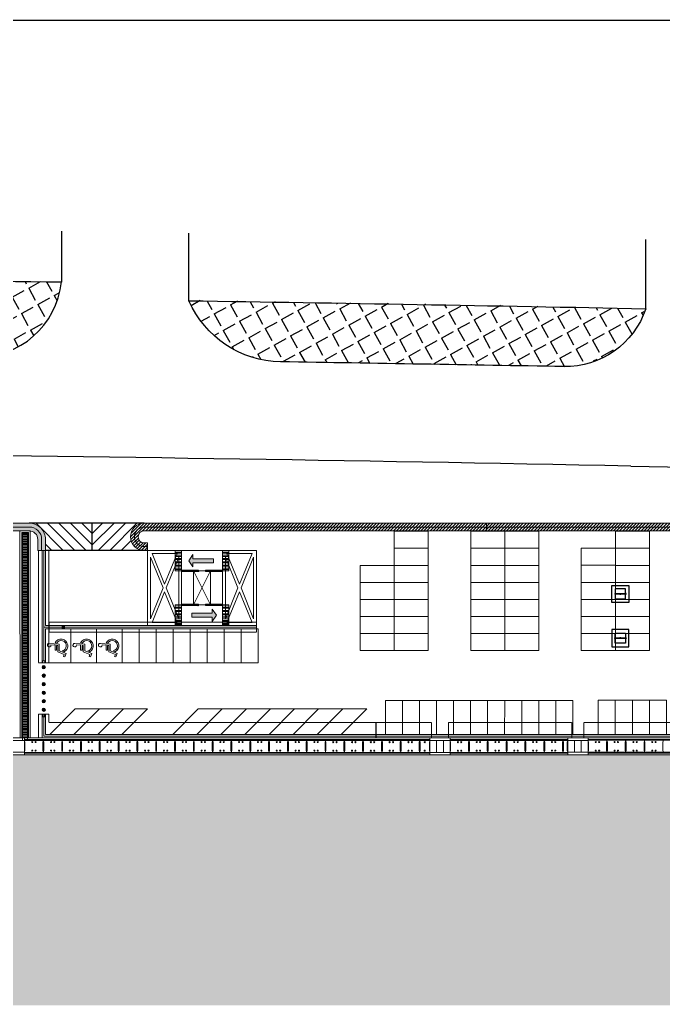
# Model space of a CAD drawing. Header units: millimetres. Extents: x -223101 to 128452, y -22249 to 35606.
# Drawn here: x -39687 to -1882, y -22249 to 35606 of the extents above; entities that cross this region are included whole.
import ezdxf

# ---------------------------------------------------------------- set-up
doc = ezdxf.new("R2010")
doc.units = ezdxf.units.MM
doc.linetypes.add('DASHED2', pattern=[0.375, 0.25, -0.125])
for name, color, linetype in [('0-MEP VIA HE', 4, 'Continuous'), ('0.BR.MEP DUONG TK', 3, 'Continuous'), ('00-HATCH VIA HE', 31, 'Continuous'), ('8', 8, 'Continuous'), ('Mau1', 1, 'Continuous')]:
    doc.layers.add(name, color=color, linetype=linetype)
for name, color, linetype, lineweight in [('1', 1, 'Continuous', 18), ('1.Fence Wall', 2, 'Continuous', 15), ('2.Crash Barrier', 4, 'Continuous', 15), ('ANGLE', 6, 'Continuous', 9), ('ARC_HATCH', 8, 'Continuous', 0), ('BOLLARD', 221, 'Continuous', 5), ('Cong k.s ve', 5, 'Continuous', 0), ('EXPANSION JOINT', 3, 'Continuous', 18), ('Foundation', 3, 'DASHED2', 9), ('L1-DRAINAGE-LONG_DITCH', 12, 'Continuous', 9), ('M-EQPM', 2, 'Continuous', 0), ('TAN CANG-profile- REVISE1$0$8', 17, 'Continuous', 0), ('Trench', 30, 'Continuous', 15), ('trench cover', 74, 'Continuous', 0)]:
    doc.layers.add(name, color=color, linetype=linetype, lineweight=lineweight)
doc.layers.add('ARC-PAKING-AR', color=9, linetype='Continuous', lineweight=0, true_color=0x808080)
pattern_1 = [(298.94929493, (-1345745049.4, -45576618.3), (962.55324745, 532.4389597), [800, -300]), (28.94929493, (-1345745049.4, -45576618.3), (-532.4389597, 962.55324745), [800, -300])]
pattern_2 = [(31.1219, (-8.2145, 4.57808), (-0.098462, 0.1630813), []), (31.1219, (-8.12732, 4.55654), (-0.098462, 0.1630813), [])]
pattern_3 = [(346.121873, (32.76273, -105.47138), (0.015230948, 0.061646316), [])]

# ---------------------------------------------------------------- blocks, each defined once
blk = doc.blocks.new('pk')
at = {"layer": 'ARC-PAKING-AR'}
for points in [[(-85.896, 0.04), (-85.896, 1.04), (-83.896, 1.04), (-83.896, 0.04)], [(-81.396, 0.04), (-81.396, 1.04), (-79.396, 1.04), (-79.396, 0.04)], [(-79.396, 0.04), (-79.396, 1.04), (-77.396, 1.039), (-77.396, 0.039)], [(-72.899, 0.039), (-72.899, 1.039), (-70.899, 1.038), (-70.899, 0.038)], [(-85.896, -0.96), (-85.896, 0.04), (-83.896, 0.04), (-83.896, -0.96)], [(-81.396, -0.96), (-81.396, 0.04), (-79.396, 0.04), (-79.396, -0.96)], [(-79.396, -0.96), (-79.396, 0.04), (-77.396, 0.039), (-77.396, -0.961)], [(-74.899, -0.96), (-74.899, 0.04), (-72.899, 0.04), (-72.899, -0.96)], [(-72.9, -0.961), (-72.899, 0.039), (-70.899, 0.038), (-70.9, -0.962)], [(-85.896, -1.96), (-85.896, -0.96), (-87.896, -0.96), (-87.896, -1.96)], [(-85.896, -1.96), (-85.896, -0.96), (-83.896, -0.96), (-83.896, -1.96)], [(-81.396, -1.96), (-81.396, -0.96), (-79.396, -0.96), (-79.396, -1.96)], [(-79.396, -1.96), (-79.396, -0.96), (-77.396, -0.961), (-77.396, -1.961)], [(-74.9, -1.96), (-74.899, -0.96), (-72.899, -0.96), (-72.9, -1.96)], [(-72.9, -1.961), (-72.9, -0.961), (-70.9, -0.962), (-70.9, -1.962)], [(-85.897, -2.96), (-85.896, -1.96), (-87.896, -1.96), (-87.897, -2.96)], [(-85.897, -2.96), (-85.896, -1.96), (-83.896, -1.96), (-83.897, -2.96)], [(-81.396, -2.96), (-81.396, -1.96), (-79.396, -1.96), (-79.396, -2.96)], [(-79.396, -2.96), (-79.396, -1.96), (-77.396, -1.961), (-77.396, -2.961)], [(-74.9, -2.96), (-74.9, -1.96), (-72.9, -1.96), (-72.9, -2.96)], [(-72.9, -2.961), (-72.9, -1.961), (-70.9, -1.962), (-70.9, -2.962)], [(-85.897, -3.96), (-85.897, -2.96), (-87.897, -2.96), (-87.897, -3.96)], [(-85.897, -3.96), (-85.897, -2.96), (-83.897, -2.96), (-83.897, -3.96)], [(-81.396, -3.96), (-81.396, -2.96), (-79.396, -2.96), (-79.396, -3.96)], [(-79.396, -3.96), (-79.396, -2.96), (-77.396, -2.961), (-77.396, -3.961)], [(-74.9, -3.96), (-74.9, -2.96), (-72.9, -2.96), (-72.9, -3.96)], [(-72.9, -3.961), (-72.9, -2.961), (-70.9, -2.962), (-70.9, -3.962)], [(-85.897, -4.96), (-85.897, -3.96), (-87.897, -3.96), (-87.897, -4.96)], [(-85.897, -4.96), (-85.897, -3.96), (-83.897, -3.96), (-83.897, -4.96)], [(-81.397, -4.96), (-81.396, -3.96), (-79.396, -3.96), (-79.397, -4.96)], [(-79.397, -4.96), (-79.396, -3.96), (-77.396, -3.961), (-77.397, -4.961)], [(-74.9, -4.96), (-74.9, -3.96), (-72.9, -3.96), (-72.9, -4.96)], [(-72.9, -4.961), (-72.9, -3.961), (-70.9, -3.962), (-70.9, -4.962)], [(-100.876, -6.682), (-101.876, -6.682), (-101.876, -4.682), (-100.876, -4.682)], [(-99.876, -6.683), (-100.876, -6.682), (-100.876, -4.682), (-99.876, -4.683)], [(-98.876, -6.683), (-99.876, -6.683), (-99.876, -4.683), (-98.876, -4.683)], [(-97.876, -6.683), (-98.876, -6.683), (-98.876, -4.683), (-97.876, -4.683)], [(-96.876, -6.683), (-97.876, -6.683), (-97.876, -4.683), (-96.876, -4.683)], [(-95.876, -6.683), (-96.876, -6.683), (-96.876, -4.683), (-95.876, -4.683)], [(-94.876, -6.683), (-95.876, -6.683), (-95.876, -4.683), (-94.876, -4.683)], [(-93.876, -6.684), (-94.876, -6.683), (-94.876, -4.683), (-93.876, -4.684)], [(-85.897, -5.96), (-85.897, -4.96), (-87.897, -4.96), (-87.897, -5.96)], [(-85.897, -5.96), (-85.897, -4.96), (-83.897, -4.96), (-83.897, -5.96)], [(-81.397, -5.96), (-81.397, -4.96), (-79.397, -4.96), (-79.397, -5.96)], [(-79.397, -5.96), (-79.397, -4.96), (-77.397, -4.961), (-77.397, -5.961)], [(-74.9, -5.96), (-74.9, -4.96), (-72.9, -4.96), (-72.9, -5.96)], [(-72.9, -5.961), (-72.9, -4.961), (-70.9, -4.962), (-70.9, -5.962)], [(-85.403, -10.884), (-86.403, -10.883), (-86.402, -8.883), (-85.402, -8.884)], [(-84.403, -10.884), (-85.403, -10.884), (-85.402, -8.884), (-84.402, -8.884)], [(-83.403, -10.884), (-84.403, -10.884), (-84.402, -8.884), (-83.402, -8.884)], [(-82.403, -10.884), (-83.403, -10.884), (-83.402, -8.884), (-82.402, -8.884)], [(-81.403, -10.884), (-82.403, -10.884), (-82.402, -8.884), (-81.402, -8.884)], [(-80.403, -10.884), (-81.403, -10.884), (-81.402, -8.884), (-80.402, -8.884)], [(-79.403, -10.885), (-80.403, -10.884), (-80.402, -8.884), (-79.402, -8.885)], [(-78.403, -10.885), (-79.403, -10.885), (-79.402, -8.885), (-78.402, -8.885)], [(-77.403, -10.885), (-78.403, -10.885), (-78.402, -8.885), (-77.402, -8.885)], [(-76.403, -10.885), (-77.403, -10.885), (-77.402, -8.885), (-76.402, -8.885)], [(-75.403, -10.885), (-76.403, -10.885), (-76.402, -8.885), (-75.402, -8.885)], [(-72.903, -10.885), (-73.903, -10.884), (-73.902, -8.884), (-72.902, -8.885)], [(-71.903, -10.885), (-72.903, -10.885), (-72.902, -8.885), (-71.902, -8.885)], [(-70.903, -10.885), (-71.903, -10.885), (-71.902, -8.885), (-70.902, -8.885)], [(-69.903, -10.885), (-70.903, -10.885), (-70.902, -8.885), (-69.902, -8.885)], [(-104.711, -10.882), (-106.126, -10.882), (-104.626, -9.382), (-103.211, -9.382)], [(-103.297, -10.882), (-104.711, -10.882), (-103.211, -9.382), (-101.797, -9.382)], [(-101.883, -10.882), (-103.297, -10.882), (-101.797, -9.382), (-100.383, -9.382)], [(-97.487, -10.882), (-98.901, -10.882), (-97.401, -9.382), (-95.987, -9.382)], [(-96.073, -10.882), (-97.487, -10.882), (-95.987, -9.382), (-94.573, -9.382)], [(-94.658, -10.882), (-96.073, -10.882), (-94.573, -9.382), (-93.158, -9.382)], [(-93.244, -10.882), (-94.658, -10.882), (-93.158, -9.382), (-91.744, -9.382)], [(-91.83, -10.882), (-93.244, -10.882), (-91.744, -9.382), (-90.33, -9.382)], [(-90.416, -10.882), (-91.83, -10.882), (-90.33, -9.382), (-88.916, -9.382)], [(-89.002, -10.882), (-90.416, -10.882), (-88.916, -9.382), (-87.502, -9.382)]]:
    blk.add_lwpolyline(points, close=True, dxfattribs=at)
blk = doc.blocks.new('trench thủ đức')
at = {"ltscale": 0.5}
for p, q in [((49348, -6549), (48148, -6549)), ((49348, -6549), (48148, -6549)), ((49348, -6699), (48148, -6699)), ((49348, -6699), (48148, -6699)), ((49348, -6549), (49348, -6699)), ((49348, -6549), (49348, -6699)), ((49348, -6699), (49348, -7399)), ((49348, -6699), (49348, -7399)), ((74350, -6552), (73150, -6552)), ((73150, -6552), (73150, -7552)), ((74350, -6552), (73150, -6552)), ((73150, -6552), (73150, -7552)), ((74350, -6702), (73150, -6702)), ((74350, -6702), (73150, -6702)), ((74350, -6552), (74350, -6702)), ((74350, -6552), (74350, -6702)), ((74350, -6702), (74350, -7402)), ((74350, -6702), (74350, -7402)), ((82450, -6549), (81250, -6549)), ((81250, -6549), (81250, -7549)), ((82450, -6549), (81250, -6549)), ((81250, -6549), (81250, -7549)), ((82450, -6699), (81250, -6699)), ((82450, -6699), (81250, -6699)), ((82450, -6549), (82450, -6699)), ((82450, -6549), (82450, -6699)), ((82450, -6699), (82450, -7399)), ((82450, -6699), (82450, -7399)), ((49348, -7399), (48148, -7399)), ((49348, -7399), (48148, -7399)), ((49348, -7399), (49348, -7549)), ((49348, -7399), (49348, -7549)), ((74350, -7402), (73150, -7402)), ((74350, -7402), (73150, -7402)), ((74350, -7402), (74350, -7552)), ((74350, -7402), (74350, -7552)), ((82450, -7399), (81250, -7399)), ((82450, -7399), (81250, -7399)), ((82450, -7399), (82450, -7549)), ((82450, -7399), (82450, -7549)), ((49348, -7549), (48148, -7549)), ((49348, -7549), (48148, -7549)), ((74350, -7552), (73150, -7552)), ((74350, -7552), (73150, -7552)), ((82450, -7549), (81250, -7549)), ((82450, -7549), (81250, -7549))]:
    blk.add_line(p, q, dxfattribs=at)
at = {"layer": '1', "ltscale": 0.5}
for p, q in [((73550, -6702), (73550, -7402)), ((73550, -6702), (73550, -7402)), ((73950, -6702), (73950, -7402)), ((73950, -6702), (73950, -7402)), ((81650, -6699), (81650, -7399)), ((81650, -6699), (81650, -7399)), ((82050, -6699), (82050, -7399)), ((82050, -6699), (82050, -7399))]:
    blk.add_line(p, q, dxfattribs=at)
at = {"layer": 'L1-DRAINAGE-LONG_DITCH', "ltscale": 0.011, "flags": 128}
for points in [[(49348, -6549), (73150, -6552)], [(49348, -6649), (73150, -6652)], [(49348, -6654), (73150, -6657)], [(74350, -6552), (81250, -6549)], [(74350, -6652), (81250, -6649)], [(82450, -6549), (98150, -6545)], [(82450, -6649), (98150, -6645)], [(73150, -7447), (49348, -7444)], [(73150, -7452), (49348, -7449)], [(81250, -7449), (74350, -7452)], [(98150, -7445), (82450, -7449)], [(73150, -7552), (49348, -7549)], [(81250, -7549), (74350, -7552)], [(98150, -7545), (82450, -7549)]]:
    blk.add_lwpolyline(points, dxfattribs=at)
at = {"layer": 'L1-DRAINAGE-LONG_DITCH', "ltscale": 2}
for points in [[(73150, -6702), (49348, -6699)], [(81250, -6699), (74350, -6702)], [(98150, -6695), (82450, -6699)], [(49348, -7399), (73150, -7402)], [(74350, -7402), (81250, -7399)], [(82450, -7399), (98150, -7395)]]:
    blk.add_lwpolyline(points, dxfattribs=at)
at = {"layer": 'trench cover'}
for points in [[(49348, -6654), (49348, -6749), (49373, -6799), (49373, -7299), (49348, -7349), (49348, -7444), (50448, -7444), (50448, -7349), (50423, -7299), (50423, -6799), (50448, -6749), (50448, -6654)], [(50453, -6654), (50453, -6749), (50478, -6799), (50478, -7299), (50453, -7349), (50453, -7444), (51553, -7445), (51553, -7350), (51528, -7300), (51528, -6800), (51553, -6750), (51553, -6655)], [(51558, -6655), (51558, -6750), (51583, -6800), (51583, -7300), (51558, -7350), (51558, -7445), (52658, -7445), (52658, -7350), (52633, -7300), (52633, -6800), (52658, -6750), (52658, -6655)], [(52663, -6655), (52663, -6750), (52688, -6800), (52688, -7300), (52663, -7350), (52663, -7445), (53763, -7445), (53763, -7350), (53738, -7300), (53738, -6800), (53763, -6750), (53763, -6655)], [(53768, -6655), (53768, -6750), (53793, -6800), (53793, -7300), (53768, -7350), (53768, -7445), (54868, -7445), (54868, -7350), (54843, -7300), (54843, -6800), (54868, -6750), (54868, -6655)], [(54873, -6655), (54873, -6750), (54898, -6800), (54898, -7300), (54873, -7350), (54873, -7445), (55973, -7445), (55973, -7350), (55948, -7300), (55948, -6800), (55973, -6750), (55973, -6655)], [(55978, -6655), (55978, -6750), (56003, -6800), (56003, -7300), (55978, -7350), (55978, -7445), (57078, -7445), (57078, -7350), (57053, -7300), (57053, -6800), (57078, -6750), (57078, -6655)], [(57083, -6655), (57083, -6750), (57108, -6800), (57108, -7300), (57083, -7350), (57083, -7445), (58183, -7445), (58183, -7350), (58158, -7300), (58158, -6800), (58183, -6750), (58183, -6655)], [(58188, -6655), (58188, -6750), (58213, -6800), (58213, -7300), (58188, -7350), (58188, -7445), (59288, -7446), (59288, -7351), (59263, -7301), (59263, -6801), (59288, -6751), (59288, -6656)], [(59293, -6656), (59293, -6751), (59318, -6801), (59318, -7301), (59293, -7351), (59293, -7446), (60393, -7446), (60393, -7351), (60368, -7301), (60368, -6801), (60393, -6751), (60393, -6656)], [(60398, -6656), (60398, -6751), (60423, -6801), (60423, -7301), (60398, -7351), (60398, -7446), (61498, -7446), (61498, -7351), (61473, -7301), (61473, -6801), (61498, -6751), (61498, -6656)], [(61503, -6656), (61503, -6751), (61528, -6801), (61528, -7301), (61503, -7351), (61503, -7446), (62603, -7446), (62603, -7351), (62578, -7301), (62578, -6801), (62603, -6751), (62603, -6656)], [(62608, -6656), (62608, -6751), (62633, -6801), (62633, -7301), (62608, -7351), (62608, -7446), (63708, -7446), (63708, -7351), (63683, -7301), (63683, -6801), (63708, -6751), (63708, -6656)], [(63713, -6656), (63713, -6751), (63738, -6801), (63738, -7301), (63713, -7351), (63713, -7446), (64813, -7446), (64813, -7351), (64788, -7301), (64788, -6801), (64813, -6751), (64813, -6656)], [(64818, -6656), (64818, -6751), (64843, -6801), (64843, -7301), (64818, -7351), (64818, -7446), (65918, -7446), (65918, -7351), (65893, -7301), (65893, -6801), (65918, -6751), (65918, -6656)], [(65923, -6656), (65923, -6751), (65948, -6801), (65948, -7301), (65923, -7351), (65923, -7446), (67023, -7446), (67023, -7351), (66998, -7301), (66998, -6801), (67023, -6751), (67023, -6656)], [(67028, -6656), (67028, -6751), (67053, -6801), (67053, -7301), (67028, -7351), (67028, -7446), (68128, -7447), (68128, -7352), (68103, -7302), (68103, -6802), (68128, -6752), (68128, -6657)], [(68133, -6657), (68133, -6752), (68158, -6802), (68158, -7302), (68133, -7352), (68133, -7447), (69233, -7447), (69233, -7352), (69208, -7302), (69208, -6802), (69233, -6752), (69233, -6657)], [(69238, -6657), (69238, -6752), (69263, -6802), (69263, -7302), (69238, -7352), (69238, -7447), (70338, -7447), (70338, -7352), (70313, -7302), (70313, -6802), (70338, -6752), (70338, -6657)], [(70343, -6657), (70343, -6752), (70368, -6802), (70368, -7302), (70343, -7352), (70343, -7447), (71443, -7447), (71443, -7352), (71418, -7302), (71418, -6802), (71443, -6752), (71443, -6657)], [(71448, -6657), (71448, -6752), (71473, -6802), (71473, -7302), (71448, -7352), (71448, -7447), (72548, -7447), (72548, -7352), (72523, -7302), (72523, -6802), (72548, -6752), (72548, -6657)], [(72553, -6657), (72553, -6752), (72578, -6802), (72578, -7302), (72553, -7352), (72553, -7447), (73150, -7447), (73150, -7352), (73125, -7302), (73125, -6802), (73150, -6752), (73150, -6657)], [(74350, -6657), (74350, -6752), (74375, -6802), (74375, -7302), (74350, -7352), (74350, -7447), (75450, -7447), (75450, -7352), (75425, -7302), (75425, -6802), (75450, -6752), (75450, -6657)], [(75455, -6657), (75455, -6752), (75480, -6802), (75480, -7302), (75455, -7352), (75455, -7447), (76555, -7446), (76555, -7351), (76530, -7301), (76530, -6801), (76555, -6751), (76555, -6656)], [(76560, -6656), (76560, -6751), (76585, -6801), (76585, -7301), (76560, -7351), (76560, -7446), (77660, -7446), (77660, -7351), (77635, -7301), (77635, -6801), (77660, -6751), (77660, -6656)], [(77665, -6656), (77665, -6751), (77690, -6801), (77690, -7301), (77665, -7351), (77665, -7446), (78765, -7445), (78765, -7350), (78740, -7300), (78740, -6800), (78765, -6750), (78765, -6655)], [(78770, -6655), (78770, -6750), (78795, -6800), (78795, -7300), (78770, -7350), (78770, -7445), (79870, -7445), (79870, -7350), (79845, -7300), (79845, -6800), (79870, -6750), (79870, -6655)], [(79875, -6655), (79875, -6750), (79900, -6799), (79900, -7299), (79875, -7350), (79875, -7445), (80975, -7444), (80975, -7349), (80950, -7299), (80950, -6799), (80975, -6749), (80975, -6654)], [(80980, -6654), (80980, -6749), (81005, -6799), (81005, -7299), (80980, -7349), (80980, -7444), (81250, -7444), (81250, -7349), (81225, -7299), (81225, -6799), (81250, -6749), (81250, -6654)], [(82450, -6654), (82450, -6749), (82475, -6799), (82475, -7299), (82450, -7349), (82450, -7444), (83550, -7444), (83550, -7349), (83525, -7299), (83525, -6799), (83550, -6749), (83550, -6654)], [(83555, -6654), (83555, -6749), (83580, -6799), (83580, -7299), (83555, -7349), (83555, -7444), (84655, -7443), (84655, -7348), (84630, -7298), (84630, -6798), (84655, -6748), (84655, -6653)], [(84660, -6653), (84660, -6748), (84685, -6798), (84685, -7298), (84660, -7348), (84660, -7443), (85760, -7443), (85760, -7348), (85735, -7298), (85735, -6798), (85760, -6748), (85760, -6653)], [(85765, -6653), (85765, -6748), (85790, -6798), (85790, -7298), (85765, -7348), (85765, -7443), (86865, -7443), (86865, -7348), (86840, -7298), (86840, -6798), (86865, -6748), (86865, -6653)]]:
    blk.add_lwpolyline(points, close=True, dxfattribs=at)
for centre in [(49798, -6799), (49998, -6799), (50903, -6799), (51103, -6800), (52008, -6800), (52208, -6800), (53113, -6800), (53313, -6800), (54218, -6800), (54418, -6800), (55323, -6800), (55523, -6800), (56428, -6800), (56628, -6800), (57533, -6800), (57733, -6800), (58638, -6800), (58838, -6800), (59743, -6801), (59943, -6801), (60848, -6801), (61048, -6801), (61953, -6801), (62153, -6801), (63058, -6801), (63258, -6801), (64163, -6801), (64363, -6801), (65268, -6801), (65468, -6801), (66373, -6801), (66573, -6801), (67478, -6802), (67678, -6802), (68583, -6802), (68783, -6802), (69688, -6802), (69888, -6802), (70793, -6802), (70993, -6802), (71898, -6802), (72098, -6802), (72851, -6802), (74800, -6802), (75000, -6802), (75905, -6801), (76105, -6801), (77010, -6801), (77210, -6801), (78115, -6800), (78315, -6800), (79220, -6800), (79420, -6800), (80325, -6799), (80525, -6799), (82900, -6799), (83100, -6799), (84005, -6798), (84205, -6798), (85110, -6798), (85310, -6798), (86215, -6798), (86415, -6798), (49798, -7299), (49998, -7299), (50903, -7299), (51103, -7300), (52008, -7300), (52208, -7300), (53113, -7300), (53313, -7300), (54218, -7300), (54418, -7300), (55323, -7300), (55523, -7300), (56428, -7300), (56628, -7300), (57533, -7300), (57733, -7300), (58638, -7300), (58838, -7300), (59743, -7301), (59943, -7301), (60848, -7301), (61048, -7301), (61953, -7301), (62153, -7301), (63058, -7301), (63258, -7301), (64163, -7301), (64363, -7301), (65268, -7301), (65468, -7301), (66373, -7301), (66573, -7301), (67478, -7302), (67678, -7302), (68583, -7302), (68783, -7302), (69688, -7302), (69888, -7302), (70793, -7302), (70993, -7302), (71898, -7302), (72098, -7302), (72851, -7302), (74800, -7302), (75000, -7302), (75905, -7301), (76105, -7301), (77010, -7301), (77210, -7301), (78115, -7300), (78315, -7300), (79220, -7300), (79420, -7300), (80325, -7299), (80525, -7299), (82900, -7299), (83100, -7299), (84005, -7298), (84205, -7298), (85110, -7298), (85310, -7298), (86215, -7298), (86415, -7298)]:
    blk.add_circle(centre, 30, dxfattribs=at)
blk = doc.blocks.new('A$C0FC06FC7')
for p, q in [((756, 2171), (730, 2478)), ((983, 1690), (815, 3615)), ((1125, 3293), (1196, 2492)), ((2142, 2492), (1196, 2492)), ((1220, 2211), (1241, 1971)), ((2142, 2211), (1220, 2211)), ((2458, 1971), (1241, 1971)), ((2142, 2211), (2142, 2492)), ((2971, 680), (2458, 1971)), ((2267, 1690), (983, 1690)), ((2814, 314), (2267, 1690)), ((2460, 695), (2306, 1083)), ((3467, 574), (2814, 314)), ((3363, 835), (2971, 680)), ((3467, 574), (3363, 835))]:
    blk.add_line(p, q)
for centre, radius, start, end in [((1169, 3645), 355, 263.02012, 184.99558), ((1306, 1306), 1306, 116.18724, 332.11531), ((1306, 1306), 1025, 122.42966, 347.44221)]:
    blk.add_arc(centre, radius, start, end)
blk = doc.blocks.new('congkiemsoatve')
at = {"layer": 'Cong k.s ve'}
h = blk.add_hatch(dxfattribs=at)
h.set_pattern_fill('ANSI32', color=256, scale=0.02, angle=314.98152)
h.set_pattern_definition(pattern_2)
h.paths.add_polyline_path([(-0.11, 2.504), (0.511, 1.476), (0.832, 1.67), (0.211, 2.698)])
h = blk.add_hatch(color=256, dxfattribs=at)
h.dxf.hatch_style = 1
edge = h.paths.add_edge_path()
edge.add_line((-1.347, 1.192), (-0.32, 1.812))
edge.add_line((-1.347, 1.192), (-1.471, 1.398))
edge.add_line((-1.471, 1.398), (-1.491, 0.965))
edge.add_line((-1.491, 0.965), (-1.099, 0.781))
edge.add_line((-1.099, 0.781), (-1.223, 0.987))
edge.add_line((-1.223, 0.987), (-0.196, 1.607))
edge.add_line((-0.196, 1.607), (-0.32, 1.812))
h = blk.add_hatch(dxfattribs=at)
h.set_pattern_fill('ANSI32', color=256, scale=0.02, angle=314.98152)
h.set_pattern_definition(pattern_2)
h.paths.add_polyline_path([(-2.164, 1.263), (-1.544, 0.236), (-1.865, 0.042), (-2.485, 1.069)])
h = blk.add_hatch(dxfattribs=at)
h.set_pattern_fill('ANSI31', color=256, scale=0.02, angle=-69.96)
h.set_pattern_definition(pattern_3)
h.paths.add_polyline_path([(-0.325, 0.925), (0.531, 1.442), (0.49, 1.511), (-0.366, 0.994)])
h = blk.add_hatch(dxfattribs=at)
h.set_pattern_fill('ANSI31', color=256, scale=0.02, angle=-69.96)
h.set_pattern_definition(pattern_3)
h.paths.add_polyline_path([(-0.667, 0.719), (-1.523, 0.202), (-1.565, 0.27), (-0.709, 0.787)])
h = blk.add_hatch(dxfattribs=at)
h.set_pattern_fill('ANSI31', color=256, scale=0.02, angle=-69.96)
h.set_pattern_definition(pattern_3)
h.paths.add_polyline_path([(0.668, -0.718), (1.524, -0.201), (1.565, -0.27), (0.709, -0.787)])
h = blk.add_hatch(dxfattribs=at)
h.set_pattern_fill('ANSI32', color=256, scale=0.02, angle=314.98152)
h.set_pattern_definition(pattern_2)
h.paths.add_polyline_path([(2.165, -1.263), (1.544, -0.236), (1.865, -0.042), (2.486, -1.069)])
h = blk.add_hatch(dxfattribs=at)
h.set_pattern_fill('ANSI31', color=256, scale=0.02, angle=-69.96)
h.set_pattern_definition(pattern_3)
h.paths.add_polyline_path([(0.325, -0.925), (-0.531, -1.442), (-0.49, -1.51), (0.367, -0.994)])
h = blk.add_hatch(color=256, dxfattribs=at)
h.dxf.hatch_style = 1
edge = h.paths.add_edge_path()
edge.add_line((1.405, -1.166), (0.377, -1.786))
edge.add_line((1.405, -1.166), (1.529, -1.371))
edge.add_line((1.529, -1.371), (1.548, -0.939))
edge.add_line((1.548, -0.939), (1.157, -0.755))
edge.add_line((1.157, -0.755), (1.281, -0.96))
edge.add_line((1.281, -0.96), (0.253, -1.58))
edge.add_line((0.253, -1.58), (0.377, -1.786))
h = blk.add_hatch(dxfattribs=at)
h.set_pattern_fill('ANSI32', color=256, scale=0.02, angle=314.98152)
h.set_pattern_definition(pattern_2)
h.paths.add_polyline_path([(0.11, -2.503), (-0.51, -1.476), (-0.831, -1.67), (-0.211, -2.697)])
for p, q in [((-0.945, 0.598), (0.945, -0.598)), ((-0.089, 1.115), (0.089, -1.114))]:
    blk.add_line(p, q, dxfattribs=at)
for points in [[(-3.876, 0.23), (-1.602, -3.537), (3.877, -0.229), (1.603, 3.537)], [(-0.11, 2.504), (2.165, -1.263), (3.877, -0.229), (1.603, 3.537)], [(-0.11, 2.504), (0.511, 1.476), (0.832, 1.67), (0.211, 2.698)], [(-2.164, 1.263), (0.11, -2.503), (-1.602, -3.537), (-3.876, 0.23)], [(-2.164, 1.263), (-1.544, 0.236), (-1.865, 0.042), (-2.485, 1.069)], [(-0.325, 0.925), (0.531, 1.442), (0.49, 1.511), (-0.366, 0.994)], [(-0.667, 0.719), (-1.523, 0.202), (-1.565, 0.27), (-0.709, 0.787)], [(-0.089, 1.115), (-0.945, 0.598), (0.089, -1.114), (0.945, -0.598)], [(0.668, -0.718), (1.524, -0.201), (1.565, -0.27), (0.709, -0.787)], [(2.165, -1.263), (1.544, -0.236), (1.865, -0.042), (2.486, -1.069)], [(0.325, -0.925), (-0.531, -1.442), (-0.49, -1.51), (0.367, -0.994)], [(0.11, -2.503), (-0.51, -1.476), (-0.831, -1.67), (-0.211, -2.697)]]:
    blk.add_lwpolyline(points, close=True, dxfattribs=at)
for points in [[(1.768, 1.329), (1.466, 3.257), (0.202, 2.493), (1.768, 1.329)], [(1.962, 1.185), (3.527, 0.021), (1.661, 3.112), (1.962, 1.185)], [(1.805, 1.09), (0.24, 2.254), (2.106, -0.837), (1.805, 1.09)], [(-1.999, -0.945), (-3.564, 0.219), (-2.3, 0.982), (-1.999, -0.945)], [(-1.805, -1.09), (-2.106, 0.838), (-0.239, -2.254), (-1.805, -1.09)], [(2, 0.945), (2.301, -0.982), (3.565, -0.219), (2, 0.945)], [(-1.962, -1.184), (-1.66, -3.112), (-3.527, -0.02), (-1.962, -1.184)], [(-1.767, -1.329), (-0.202, -2.493), (-1.466, -3.256), (-1.767, -1.329)]]:
    blk.add_lwpolyline(points, dxfattribs=at)
at = {"layer": 'Cong k.s ve', "flags": 128}
for points in [[(-0.32, 1.813), (-1.347, 1.192), (-1.471, 1.398), (-1.491, 0.965), (-1.099, 0.781), (-1.223, 0.987), (-0.196, 1.607), (-0.32, 1.813)], [(0.377, -1.786), (1.405, -1.166), (1.529, -1.371), (1.548, -0.939), (1.157, -0.755), (1.281, -0.96), (0.253, -1.581), (0.377, -1.786)]]:
    blk.add_lwpolyline(points, dxfattribs=at)
blk = doc.blocks.new('bollard H')
at = {"layer": 'BOLLARD'}
h = blk.add_hatch(color=256, dxfattribs=at)
h.dxf.hatch_style = 1
h.set_gradient(color1=(128, 128, 128), tint=1, name='SPHERICAL')
edge = h.paths.add_edge_path()
edge.add_arc((0, 0), 0.1, -7.83058, 352.16942)
blk.add_circle((0, 0), 0.1, dxfattribs=at)
blk = doc.blocks.new('*U15')
at = {"layer": 'BOLLARD', "xscale": 1000, "yscale": 1000, "zscale": 1000, "rotation": 7.830578339736208}
blk.add_blockref('bollard H', (0, 0), dxfattribs=at)
blk = doc.blocks.new('*U16')
at = {"layer": 'BOLLARD'}
for p in [(-341, 2477), (-272, 1981), (-204, 1486), (-136, 991), (-68, 495), (0, 0)]:
    blk.add_blockref('*U15', p, dxfattribs=at)
blk = doc.blocks.new('1_ Frame 600x660 đóng - 1_ Frame 600x660 đóng-302009-Level 1')
at = {"layer": 'M-EQPM'}
for p, q in [((-323, 109), (337, 109)), ((-323, 109), (-323, 79)), ((337, 79), (-323, 79)), ((-188, 77), (-188, 79)), ((-188, 73), (-188, 77)), ((-188, 77), (-88, 77)), ((-188, 73), (-88, 73)), ((-88, 79), (-88, 77)), ((-88, 77), (-88, 73)), ((-52, 97), (-31, 97)), ((-52, 97), (-52, 92)), ((-31, 92), (-52, 92)), ((-31, 97), (31, 97)), ((-31, 97), (-31, 92)), ((31, 92), (-31, 92)), ((-25, 76), (-25, 79)), ((-25, 59), (-25, 76)), ((25, 76), (-25, 76)), ((25, 59), (-25, 59)), ((25, 79), (25, 76)), ((25, 76), (25, 59)), ((31, 97), (52, 97)), ((31, 97), (31, 92)), ((52, 92), (31, 92)), ((52, 97), (52, 92)), ((88, 77), (88, 79)), ((88, 73), (88, 77)), ((88, 77), (188, 77)), ((88, 73), (188, 73)), ((188, 79), (188, 77)), ((188, 77), (188, 73)), ((337, 79), (337, 109))]:
    blk.add_line(p, q, dxfattribs=at)
for start, end in [(0, 180), (180, 0)]:
    blk.add_arc((0, 68), 5, start, end, dxfattribs=at)

msp = doc.modelspace()

# ---------------------------------------------------------------- hatches: boundary and pattern name
at = {"layer": '00-HATCH VIA HE'}
h = msp.add_hatch(dxfattribs=at)
h.set_pattern_fill('ANGLE', color=256, scale=4000, angle=-61.05070507, style=0)
h.set_pattern_definition(pattern_1)
h.paths.add_polyline_path([(-42253.9625, 15778.37, 0.3848508088), (-37226.0063, 20212.8118, 0.0028831442), (-95004.9863, 20647.1054, 0.3842308509), (-90047.0011, 16146.4891, -0.0021494269)])
h = msp.add_hatch(dxfattribs=at)
h.set_pattern_fill('ANGLE', color=256, scale=4000, angle=-61.05070507, style=0)
h.set_pattern_definition(pattern_1)
h.paths.add_polyline_path([(-7733.5813, 15242.7572, 0.3263828387), (-2910.1976, 18639.2196, 0.0013397844), (-29751.3185, 19107.8363, 0.2928787522), (-24359.0137, 15525.5319, -0.0002204567)])
at = {"layer": '8'}
h = msp.add_hatch(dxfattribs=at)
h.set_pattern_fill('ANSI31', color=256, scale=30, angle=253.939549)
h.set_pattern_definition([(2e-14, (-68117.15, -4999.89), (7e-15, 95.25), [])])
h.paths.add_polyline_path([(-39565.0607, 5494.9675), (-39174.2931, 5494.9511), (-39174.3124, -6549.8353), (-39565.08, -6549.819)])
at = {"layer": 'ARC_HATCH', "ltscale": 0.8}
h = msp.add_hatch(dxfattribs=at)
h.set_pattern_fill('AR-CONC', color=256, scale=4)
edge = h.paths.add_edge_path()
edge.add_line((-38175, 4450.036), (-38175, 5100.0457))
edge.add_arc((-39125, 5100.0457), 950, 0.000000004, 90.000000004)
edge.add_line((-39125, 6050.0457), (-69724.9907, 6050.0457))
edge.add_arc((-69724.9907, 5850.0457), 200, 90.000000052, 180.000000039)
edge.add_line((-69924.9907, 5850.0457), (-69924.9907, 4350))
edge.add_line((-69924.9907, 4350), (-69574.9907, 4350))
edge.add_line((-69574.9907, 4350), (-69574.9907, 5700))
edge.add_line((-69574.9907, 5700), (-68050, 5700))
edge.add_line((-68050, 5700), (-68050, 5600.0229))
edge.add_line((-68050, 5600.0229), (-56950, 5600.0229))
edge.add_line((-56950, 5600.0229), (-56950, 5700))
edge.add_line((-56950, 5700), (-55425.0093, 5700))
edge.add_line((-55425.0093, 5700), (-55425.0093, 5600.0229))
edge.add_line((-55425.0093, 5600.0229), (-39125, 5600.0229))
edge.add_arc((-39125, 5100.0229), 500, 0.000000004, 90.000000021, ccw=False)
edge.add_line((-38625, 5100.0229), (-38625, 4450.036))
edge.add_line((-38625, 4450.036), (-38175, 4450.036))
h = msp.add_hatch(dxfattribs=at)
h.set_pattern_fill('ANSI31', color=256, scale=40, angle=-61.060451)
h.set_pattern_definition([(45, (-68750, -5000), (-89.80256, 89.80256), [])])
edge = h.paths.add_edge_path()
edge.add_arc((-32375, 5250.0228), 800, 90.000000014, 270.000000014, ccw=False)
edge.add_line((-32375, 6050.0228), (9740, 6050.0228))
edge.add_line((9740, 6050.0228), (9740, 5600))
edge.add_line((9740, 5600), (-32375, 5600))
edge.add_arc((-32375, 5250), 350, 89.999999994, 180.000000008)
edge.add_line((-32725, 5250), (-32725, 5250.0228))
edge.add_arc((-32375, 5250.0228), 350, 180.000000037, 270.000000033)
edge.add_line((-32375, 4900.0228), (-32175, 4900.0228))
edge.add_line((-32175, 4900.0228), (-32175, 4450))
edge.add_line((-32175, 4450), (-32375, 4450))
at = {"layer": 'TAN CANG-profile- REVISE1$0$8'}
h = msp.add_hatch(dxfattribs=at)
h.set_pattern_fill('GRASS', color=256, scale=70, angle=-61.060451)
h.set_pattern_definition([(90, (-68750, 249297.8), (-1257.236, 1257.236), [333.375, -2181.097]), (45, (-68750, 249297.8), (-1257.236, 1257.236), [333.375, -1444.625]), (135, (-68750, 249297.8), (-1257.236, -1257.236), [333.375, -1444.625])])
h.paths.add_polyline_path([(9582.2101, -9609.0408), (9581.9424, -8049.891), (9581.9424, -8048.9108), (9582.2101, -9608.0606)], flags=16)
edge = h.paths.add_edge_path(flags=16)
edge.add_arc((-62772.1654, -13395.4465), 457.7905, 35.000000013, 144.999999977)
edge.add_arc((-63522.1654, -13395.4465), 457.7905, 35.000000002, 144.999999977)
edge.add_arc((-64272.1654, -13395.4465), 457.7905, 35.000000089, 144.999999938)
edge.add_arc((-65022.1654, -13395.4465), 457.7905, 35.000000068, 144.999999919)
edge.add_arc((-65772.1654, -13395.4465), 457.7905, 35.000000086, 144.999999899)
edge.add_arc((-66522.1654, -13395.4465), 457.7905, 35.000000039, 144.999999925)
edge.add_arc((-67272.1654, -13395.4465), 457.7905, 34.99999995, 145.000000009)
edge.add_arc((-68022.1654, -13395.4465), 457.7905, 34.999999979, 145.000000088)
edge.add_arc((-68772.1654, -13395.4465), 457.7905, 35.000000045, 144.999999925)
edge.add_arc((-69522.1654, -13395.4465), 457.7905, 35.000000074, 144.999999944)
edge.add_arc((-70272.1654, -13395.4465), 457.7905, 35.00000006, 144.999999958)
edge.add_arc((-71022.1654, -13395.4465), 457.7905, 35.000000109, 144.999999867)
edge.add_arc((-71772.1654, -13395.4465), 457.7905, 35.000000074, 144.999999971)
edge.add_arc((-71831.5852, -13583.5639), 550.1973, 125.000000181, 234.999999797)
edge.add_arc((-71884.5876, -14409.2591), 457.7905, 124.999999976, 235.000000029)
edge.add_arc((-71884.5876, -15159.2591), 457.7905, 125.000000089, 234.999999938)
edge.add_arc((-71884.5876, -15909.2591), 457.7905, 125.000000004, 235.000000029)
edge.add_arc((-71848.2335, -16453.085), 343.311, 150.543804519, 260.543804239)
edge.add_arc((-71529.6373, -16529.1532), 457.7905, 215.000000074, 324.999999905)
edge.add_arc((-70779.6373, -16529.1532), 457.7905, 215.000000115, 324.999999899)
edge.add_arc((-70029.6373, -16529.1532), 457.7905, 215.000000065, 324.999999873)
edge.add_arc((-69279.6373, -16529.1532), 457.7905, 215.000000034, 325.00000001)
edge.add_arc((-68529.6373, -16529.1532), 457.7905, 215.000000031, 324.999999971)
edge.add_arc((-67779.6373, -16529.1532), 457.7905, 215.000000016, 324.999999983)
edge.add_arc((-67029.6373, -16529.1532), 457.7905, 215.000000002, 324.999999977)
edge.add_arc((-66279.6373, -16529.1532), 457.7905, 215.000000057, 324.999999932)
edge.add_arc((-65529.6373, -16529.1532), 457.7905, 215.000000057, 324.999999899)
edge.add_arc((-64779.6373, -16529.1532), 457.7905, 215.0000001, 324.999999919)
edge.add_arc((-64029.6373, -16529.1532), 457.7905, 215.0000001, 324.999999925)
edge.add_arc((-63279.6373, -16529.1532), 457.7905, 215.00000001, 324.999999925)
edge.add_arc((-62529.6373, -16529.1532), 457.7905, 215.000000118, 324.999999964)
edge.add_arc((-61779.6373, -16529.1532), 457.7905, 214.999999987, 324.999999951)
edge.add_arc((-61093.9861, -16517.8067), 414.1723, 221.405018551, 331.405018445)
edge.add_arc((-60992.9103, -16341.0358), 457.7905, -54.999999943, 54.999999925)
edge.add_arc((-60992.9103, -15591.0358), 457.7905, -54.999999996, 55.000000003)
edge.add_arc((-60992.9103, -14841.0358), 457.7905, -55.000000045, 55.000000146)
edge.add_arc((-60992.9103, -14091.0358), 457.7905, -54.999999972, 54.999999899)
edge.add_arc((-61017.918, -13482.861), 370.2376, -39.035192983, 70.964806983)
edge.add_arc((-61272.1654, -13395.4465), 457.7905, 35.000000002, 144.999999957)
edge.add_arc((-62022.1654, -13395.4465), 457.7905, 35.000000031, 144.999999971)
h.paths.add_polyline_path([(-181033.7199, -405.9414), (-180973.357, 826.1131), (-178576.5578, 702.2038), (-178634.3016, -458.7801)])
h.paths.add_polyline_path([(-188122.6884, 1815.0538), (-181768.5936, 1815.0538), (-181768.5936, 38.3565), (-188122.6884, 38.3565)])
edge = h.paths.add_edge_path()
edge.add_line((-75471.362, -7540.3947), (-80765.93, -7540.3947))
edge.add_line((-80765.93, -7540.3947), (-80765.93, -5422.7839))
edge.add_line((-80765.93, -5422.7839), (-170192.0802, -5423.7293))
edge.add_arc((-170192.0802, 2276.2707), 7700, 215.105711708, 269.999999997, ccw=False)
edge.add_line((-176491.3916, -2151.8978), (-193148.1481, -2152.1364))
edge.add_line((-193148.1481, -2152.1364), (-193148.1625, -1152.1364))
edge.add_line((-193148.1625, -1152.1364), (-177084.5146, -1151.9369))
edge.add_line((-177084.5146, -1151.9369), (-177947.4292, 494.5549))
edge.add_arc((-182981.901, -2253.1666), 5735.493, 28.624894868, 76.066019729)
edge.add_line((-181600.7731, 3313.5528), (-185151.1616, 3319.1832))
edge.add_line((-185151.1616, 3319.1832), (-222508.1943, 3272.2102))
edge.add_line((-222508.1943, 3272.2102), (-223091.0685, -22248.7674))
edge.add_line((-223091.0685, -22248.7674), (128452.3751, -22248.7674))
edge.add_line((128452.3751, -22248.7674), (128444.523, 1853.5389))
edge.add_line((128444.523, 1853.5389), (111536.7317, 2137.4437))
edge.add_line((111536.7317, 2137.4437), (91196.5555, 2558.0801))
edge.add_line((91196.5555, 2558.0801), (87479.2679, 1737.5919))
edge.add_line((87479.2679, 1737.5919), (84075.095, 335.095))
edge.add_arc((74366.7874, 17347.0318), 19587.17, -69.188102644, -60.287625484, ccw=False)
edge.add_arc((75175.9938, 15421.5932), 17500, 276.945459083, 290.575193454, ccw=False)
edge.add_line((77292.172, -1949.9868), (71480, -1949.9868))
edge.add_line((71480, -1949.9868), (71480, -6107.7273))
edge.add_line((71480, -6107.7273), (73027.4826, -5571.7679))
edge.add_line((73027.4826, -5571.7679), (86570.1881, -1148.1031))
edge.add_line((86570.1881, -1148.1031), (88400.2438, -1148.1031))
edge.add_line((88400.2438, -1148.1031), (88400.2417, -998.1031))
edge.add_line((88400.2417, -998.1031), (87750.2045, -998.092))
edge.add_line((87750.2045, -998.092), (87750.2045, 1001.9224))
edge.add_line((87750.2045, 1001.9224), (89750.2189, 1001.9224))
edge.add_line((89750.2189, 1001.9224), (89750.2189, -998.0798))
edge.add_line((89750.2189, -998.0798), (89100.2417, -998.0798))
edge.add_line((89100.2417, -998.0798), (89100.2438, -1148.093))
edge.add_line((89100.2438, -1148.093), (97032.0507, -1155.3433))
edge.add_line((97032.0507, -1155.3433), (97031.1065, -2155.3409))
edge.add_line((97031.1065, -2155.3409), (86730.3139, -2148.127))
edge.add_line((86730.3139, -2148.127), (70267.5897, -7558.8279))
edge.add_line((70267.5897, -7558.8279), (-74768.4694, -7540.3921))
edge.add_line((-74768.4694, -7540.3921), (-75471.362, -7540.3947))

# ---------------------------------------------------------------- linework, layer by layer
for p, q in [((-223101.4366, 35545.1621), (128441.9966, 35605.5166)), ((-35425, 4450.018, -0.96), (-35424.9875, 6050.0214, -0.8949))]:
    msp.add_line(p, q)
at = {"flags": 128}
for points in [[(-3900.6923, 1402.1515), (-4900.6923, 1402.1515), (-4900.6923, 2402.1515), (-3900.6923, 2402.1515)], [(-4100.6923, 1602.1515), (-4100.6923, 1882.1515), (-4065.6923, 1882.1515), (-4065.6923, 1922.1515), (-4100.6923, 1922.1515), (-4100.6923, 2202.1515), (-4700.6923, 2202.1515), (-4700.6923, 1922.409), (-4735.6923, 1922.409), (-4735.6923, 1882.1515), (-4700.6923, 1882.1515), (-4700.6923, 1602.1515)], [(-3900.6923, -198.3533), (-4900.6923, -198.3533), (-4900.6923, -1198.3533), (-3900.6923, -1198.3533)], [(-4100.6923, -398.3533), (-4100.6923, -678.3533), (-4065.6923, -678.3533), (-4065.6923, -718.3533), (-4100.6923, -718.3533), (-4100.6923, -998.3533), (-4700.6923, -998.3533), (-4700.6923, -718.6108), (-4735.6923, -718.6108), (-4735.6923, -678.3533), (-4700.6923, -678.3533), (-4700.6923, -398.3533)]]:
    msp.add_lwpolyline(points, close=True, dxfattribs=at)
at = {"layer": '0-MEP VIA HE', "ltscale": 3}
for p, q in [((-32381.3527, 6049.9976, 0.0956), (-39125, 6050.0503, -2.0989)), ((-32175, 4449.9896, 0.5574), (-38175, 4450.036, -1.9199))]:
    msp.add_line(p, q, dxfattribs=at)
at = {"layer": '0-MEP VIA HE', "ltscale": 5, "flags": 128}
for points in [[(-95004.9863, 20647.1054, -0.0028833859), (-37221.1615, 20212.7475, -0.0028833859)], [(-29751.3185, 19107.8363, -0.0013397844), (-2910.1976, 18639.2196)]]:
    msp.add_lwpolyline(points, format="xyb", dxfattribs=at)
at = {"layer": '0.BR.MEP DUONG TK', "ltscale": 5}
for p, q in [((-37221.1591, 20198.5929), (-37221.673, 23192.0477)), ((-29746.6594, 19092.346), (-29747.3446, 23083.5574)), ((-2905.6185, 18619.1636), (-2906.318, 22693.9585))]:
    msp.add_line(p, q, dxfattribs=at)
for points in [[(-95029.7639, 21193.4085, 0.415968041), (-90047.0011, 16146.4891, -0.0021493877), (-42254.8335, 15778.3806, 0.3849008128), (-37226.0063, 20212.8118)], [(-2910.1976, 18639.2196, -0.3263946405), (-7733.7946, 15242.7609, 0.0002204539), (-24359.0137, 15525.5319, -0.2928787522), (-29751.3185, 19107.8363)]]:
    msp.add_lwpolyline(points, format="xyb", dxfattribs=at)
at = {"layer": '1', "ltscale": 0.1}
for p, q in [((-38275, 4450.036, -1.9199), (-38275, -2023.389)), ((-25775, -50), (-38275, -50))]:
    msp.add_line(p, q, dxfattribs=at)
at = {"layer": '1', "ltscale": 0.15, "elevation": -1.9199, "flags": 128}
msp.add_lwpolyline([(-38400, 4450.036), (-38400, 5100.0457, 0.4142135624), (-39125, 5825.0457), (-69524.9907, 5825.0457)], format="xyb", dxfattribs=at)
at = {"layer": '1', "ltscale": 0.1, "flags": 128}
msp.add_lwpolyline([(-32175, 4675), (-32375, 4675.0228, -1), (-32375, 5825.0228), (9740, 5825.0228)], format="xyb", dxfattribs=at)
at = {"layer": '1', "ltscale": 0.1}
for points in [[(-37190.0427, 13.256), (-37063.4188, 13.256), (-37063.4188, -113.256), (-37190.0427, -113.256)], [(-38338.312, -2023.389), (-38211.688, -2023.389), (-38211.688, -2149.9009), (-38338.312, -2149.9009)], [(-38338.5208, -5323.389), (-38211.8969, -5323.389), (-38211.8969, -5149.9009), (-38338.5208, -5149.9009)]]:
    msp.add_lwpolyline(points, close=True, dxfattribs=at)
at = {"layer": '1', "ltscale": 0.1, "flags": 128}
msp.add_lwpolyline([(6699.9885, -5550), (6700.0502, -6446.1415), (-38275, -6446.1415), (-38275, -5149.9009)], dxfattribs=at)
at = {"layer": '1.Fence Wall', "flags": 128}
for points in [[(-37975, -150), (-37975, 50), (-38175, 50), (-38175, 4450.036), (-38375, 4450.036), (-38375, -2149.9009), (-38175, -2149.9009), (-38175, -150), (-37975, -150)], [(-37400.0427, 50), (-37200.0427, 50), (-37200.0427, -150), (-37400.0427, -150)]]:
    msp.add_lwpolyline(points, dxfattribs=at)
at = {"layer": '1.Fence Wall'}
msp.add_lwpolyline([(-37965, 50), (-25775, 50), (-25775, -150), (-37965, -150)], close=True, dxfattribs=at)
for points in [[(-18760, -6548.0253), (-38375, -6549.9173), (-38374.998, -5149.9009)], [(-38374.998, -5149.9009), (-38174.998, -5149.9009), (-38175, -6349.9009), (-18760, -6348.0253)], [(-18750, -6348.0245), (6600.0451, -6346.1497), (6600, -5550), (6800, -5550), (6800.0577, -6546.1333), (-18750, -6548.0245)]]:
    msp.add_lwpolyline(points, dxfattribs=at)
at = {"layer": '2.Crash Barrier', "elevation": -1.9199, "flags": 128}
msp.add_lwpolyline([(-38175, 4450.036), (-38175, 5100.0457, 0.4142135624), (-39125, 6050.0457), (-69724.9907, 6050.0457, 0.4142135623), (-69924.9907, 5850.0457), (-69924.9907, 4350), (-69574.9907, 4350), (-69574.9907, 5700), (-68050, 5700), (-68050, 5600.0229), (-56950, 5600.0229), (-56950, 5700), (-55425.0093, 5700), (-55425.0093, 5600.0229), (-39125, 5600.0229, -0.4142135625), (-38625, 5100.0229), (-38625, 4450.036), (-38175, 4450.036)], format="xyb", dxfattribs=at)
at = {"layer": '2.Crash Barrier', "flags": 128}
msp.add_lwpolyline([(-32375, 4450.0228, -1), (-32375, 6050.0228), (9740, 6050.0228), (9740, 5600), (-32375, 5600, 0.4142135624), (-32725, 5250), (-32725, 5250.0228, 0.4142135624), (-32375, 4900.0228), (-32175, 4900.0228), (-32175, 4450), (-32375, 4450)], format="xyb", dxfattribs=at)
at = {"layer": 'ANGLE'}
msp.add_lwpolyline([(-39565.0607, 5494.9675), (-39174.2931, 5494.9511), (-39174.3124, -6549.8353), (-39565.08, -6549.819)], close=True, dxfattribs=at)
at = {"layer": 'ARC-PAKING-AR'}
for points in [[(-38175.5099, -150.9969), (-36675.51, -150.4818), (-36674.8232, -2150.4817), (-38174.8231, -2150.9968)], [(-36675.5099, -150.7394), (-35175.51, -150.2243), (-35174.8233, -2150.2242), (-36674.8232, -2150.7393)], [(-35175.5099, -150.4818), (-33675.51, -149.9668), (-33674.8233, -2149.9667), (-35174.8232, -2150.4817)]]:
    msp.add_lwpolyline(points, close=True, dxfattribs=at)
at = {"layer": 'ARC_HATCH'}
for p, q in [((-37124.375, 4450.018, -0.9256), (-38724.4042, 6050.0472, -0.9256)), ((-36450.8558, 4450.018, -0.9256), (-38053.9061, 6053.0683, -0.9256)), ((-35777.3366, 4450.018, -0.9256), (-37380.3869, 6053.0683, -0.9256)), ((-35424.9975, 4771.1981, -0.9256), (-36706.8676, 6053.0683, -0.9256)), ((-35424.9922, 5444.712, -0.9256), (-36033.3484, 6053.0683, -0.9256)), ((-35424.9975, 4771.1876, -0.9256), (-34143.1168, 6053.0683, -0.9256)), ((-35424.9922, 5444.712, -0.9256), (-34816.636, 6053.0683, -0.9256)), ((-35072.6479, 4450.018, -0.9256), (-33469.5976, 6053.0683, -0.9256)), ((-34399.1287, 4450.018, -0.9256), (-32799.1458, 6050.0008, -0.9256)), ((-37797.8942, 4450.018, -0.9256), (-38175, 4827.1237, -0.9256)), ((-33725.6094, 4450.018, -0.9256), (-33144.477, 5031.1504, -0.9256))]:
    msp.add_line(p, q, dxfattribs=at)
at = {"layer": 'EXPANSION JOINT'}
for points in [[(-12270, 6050.0457), (-12260, 6050.0457), (-12260, 5600), (-12270, 5600)], [(-18750, -5648.0245), (-18760, -5648.0262), (-18760, -6548.0253), (-18750, -6548.0245)]]:
    msp.add_lwpolyline(points, close=True, dxfattribs=at)
at = {"layer": 'Foundation', "ltscale": 5}
msp.add_line((-15500.1193, -5647.9616), (-15500.1193, -6547.9616), dxfattribs=at)
for points in [[(-37975, 4450.036), (-38575, 4450.036), (-38575, -2149.9009), (-37975, -2149.9009)], [(-37965, 250), (-25775, 250), (-25775, -350), (-37965, -350)]]:
    msp.add_lwpolyline(points, close=True, dxfattribs=at)
for points in [[(-18760, -6548.0253), (-38575, -6549.9337), (-38574.998, -5149.9009), (-37974.998, -5149.9009), (-37975, -5649.8845), (-18760, -5648.0253)], [(-18750, -5648.0245), (-15500.1193, -5647.9616)], [(-7250.1808, -5647.2566), (-7250.1808, -6547.2837), (-14500.1193, -6547.8794), (-14500.1193, -5647.8794), (-7250.1808, -5647.2837)], [(-6550.1808, -5647.2295), (6400.0337, -5646.1661), (6399.9887, -5550), (6999.9884, -5550), (7000.0693, -6546.1169), (-6550.1808, -6547.2295), (-6550.1808, -5647.2566)], [(-15500.1193, -6547.9616), (-18750, -6548.0245)]]:
    msp.add_lwpolyline(points, dxfattribs=at)
at = {"layer": 'Mau1', "ltscale": 5}
msp.add_line((-3782.4345, 9404.8632), (128446.9489, 6759.9917), dxfattribs=at)
msp.add_arc((-103773.1637, -4989595.2245), 5000000.0022, 88.8541142499, 89.9771289776, dxfattribs=at)
at = {"layer": 'Trench', "flags": 128}
for points in [[(-39669.3124, -6549.8283), (-39670.07, 5599.9332), (-39070.07, 5600.1127), (-39069.3124, -6549.8361)], [(-39569.3125, -6549.8294), (-39570.0476, 5499.9658), (-39170.0476, 5500.08), (-39169.3124, -6549.835)]]:
    msp.add_lwpolyline(points, dxfattribs=at)
at = {"layer": 'Trench', "ltscale": 5}
msp.add_lwpolyline([(-39519.3031, -6699.8262), (-39520.0607, 5449.9821), (-39220.0607, 5450.0637), (-39219.3031, -6699.8382)], dxfattribs=at)

# ---------------------------------------------------------------- block references
at = {"layer": 'ARC-PAKING-AR'}
for name, p, xscale, yscale, zscale, rotation in [('pk', (68200.0016, 4550.0004), 1000, 1000, 1000, 0.009836788504191105), ('A$C0FC06FC7', (-36863.7466, -759.0557), -0.2999999999999999, 0.3, 0.3, 90.01967343760052), ('A$C0FC06FC7', (-35363.7466, -758.7982), -0.2999999999999999, 0.3, 0.3, 90.01967343760052), ('A$C0FC06FC7', (-33863.7466, -758.5407), -0.2999999999999999, 0.3, 0.3, 90.01967343760052)]:
    msp.add_blockref(name, p, dxfattribs=dict(at, xscale=xscale, yscale=yscale, zscale=zscale, rotation=rotation))
at = {"layer": 'BOLLARD', "extrusion": (-2.9687e-30, -2.92968e-34, -1), "zscale": -1, "rotation": 172.1693694301329}
msp.add_blockref('*U16', (38274.9999, -2399.9009), dxfattribs=at)
at = {"layer": 'Cong k.s ve', "xscale": 1000, "yscale": 1000, "zscale": 1000, "rotation": 328.878126645064}
msp.add_blockref('congkiemsoatve', (-28975.2175, 2249.9896), dxfattribs=at)
at = {"layer": 'L1-DRAINAGE-LONG_DITCH'}
msp.add_blockref('trench thủ đức', (-88749.9215, -0.6307), dxfattribs=at)
at = {"layer": 'M-EQPM'}
msp.add_blockref('1_ Frame 600x660 đóng - 1_ Frame 600x660 đóng-302009-Level 1', (-4407.4652, 1808.2051), dxfattribs=at)
at = {"layer": 'M-EQPM', "xscale": -1, "rotation": 180}
msp.add_blockref('1_ Frame 600x660 đóng - 1_ Frame 600x660 đóng-302009-Level 1', (-4407.4652, -604.4069), dxfattribs=at)

doc.saveas('drawing.dxf')
